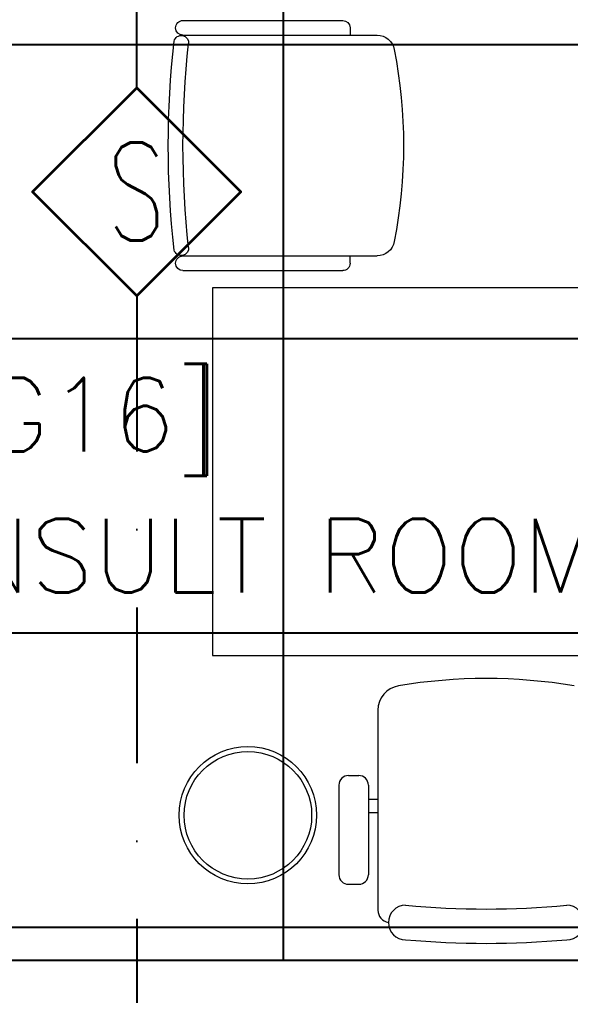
# Model space of a CAD drawing. Header units: inches. Extents: x -246178 to 57169, y -29325 to 19878.
# Drawn here: x 15662 to 16785, y -10339 to -8349 of the extents above; entities that cross this region are included whole.
import ezdxf
from ezdxf.enums import TextEntityAlignment as Align

# ---------------------------------------------------------------- set-up
doc = ezdxf.new("R2010")
doc.units = ezdxf.units.IN
doc.header["$LTSCALE"] = 25
doc.header["$MEASUREMENT"] = 0
doc.linetypes.add('DASHDOT', pattern=[25.4, 12.7, -6.35, 0, -6.35])
doc.layers.get('0').update_dxf_attribs({"color": 8})
for name, color, linetype, lineweight in [('00-Ground Floor$0$72_EGR_BASE_TEXT', 252, 'Continuous', 5), ('00-Ground Floor$0$LOADING', 253, 'Continuous', 5), ('00-Ground Floor$0$Walls', 251, 'Continuous', 5), ('E-LITE-CLNG-CNDT', 6, 'DASHDOT', 35), ('F-ALRM-CLNG @ 100', 33, 'Continuous', 35), ('F-ALRM-CLNG-CNDT', 51, 'DASHDOT', 25)]:
    doc.layers.add(name, color=color, linetype=linetype, lineweight=lineweight)
doc.layers.add('00-Ground Floor$0$False Ceiling', color=251, linetype='Continuous')
doc.styles.add('00-Ground Floor$0$SIMPLEX', font='SIMPLEX.shx', dxfattribs={"height": 150})
doc.styles.add('DC_Simplex', font='SIMPLEX.shx', dxfattribs={"width": 0.7})

# ---------------------------------------------------------------- blocks, each defined once
blk = doc.blocks.new('00-Ground Floor$0$WM00001-P')
at = {"layer": '00-Ground Floor$0$LOADING'}
for radius in [0.14, 0.13]:
    blk.add_circle((0, 0), radius, dxfattribs=at)
blk = doc.blocks.new('00-Ground Floor$0$GF21018-P')
at = {"color": 0}
for p, q in [((-0.2207, 0.4756), (-0.2207, 0.0675)), ((-0.2806, 0.3422), (-0.2598, 0.3422)), ((-0.3002, 0.3226), (-0.3002, 0.14)), ((-0.2402, 0.3226), (-0.2402, 0.14)), ((-0.2402, 0.2937), (-0.2207, 0.2937)), ((-0.2402, 0.2671), (-0.2207, 0.2671)), ((-0.2806, 0.1204), (-0.2598, 0.1204))]:
    blk.add_line(p, q, dxfattribs=at)
for centre, radius, start, end in [((-0.0001, -0.5295), 1.0695, 80.3671, 99.6329), ((-0.1707, 0.4756), 0.05, 99.6329, 180), ((-0.2806, 0.3226), 0.0196, 90, 180), ((-0.2598, 0.3226), 0.0196, 360, 90), ((-0.2806, 0.14), 0.0196, 180, 270), ((-0.2598, 0.14), 0.0196, 270, 360), ((-0.1957, 0.0675), 0.025, 180, 261.4721), ((-0.1643, 0.0425), 0.0351, 90, 270), ((0, 1.8467), 1.7767, 264.6946, 275.3053), ((0.1641, 0.0425), 0.0351, 270, 90), ((0, 1.8314), 1.8314, 264.8532, 275.147)]:
    blk.add_arc(centre, radius, start, end, dxfattribs=at)
blk = doc.blocks.new('00-Ground Floor$0$GF21016-P')
at = {"layer": '00-Ground Floor$0$LOADING', "extrusion": (-1.24384e-09, -1.20261e-09, -1)}
for p, q in [((0.0128, 0.0179), (0.0128, 0.4136)), ((0.4628, 0.0179), (0.4628, 0.4136)), ((-0.0022, 0.3585), (0.0128, 0.3585)), ((0.4778, 0.3585), (0.4628, 0.3585)), ((-0.0172, 0.0179), (-0.0172, 0.3435)), ((0.4928, 0.0179), (0.4928, 0.3435)), ((0.4778, 0.0029), (0.4778, 0.0029))]:
    blk.add_line(p, q, dxfattribs=at)
for centre, radius, start, end in [((-0.2378, -0.5362), 1.0036, 78.7568, 101.2432), ((-0.0478, 0.4136), 0.035, 0, 80.6557), ((-0.4278, 0.4136), 0.035, 99.3443, 180), ((0.0022, 0.3435), 0.015, 0, 90), ((-0.4778, 0.3435), 0.015, 90, 180), ((-0.0284, 0.0145), 0.015, 284.3864, 95.5209), ((-0.2378, 1.8928), 1.8749, 263.6341, 276.3659), ((-0.4471, 0.0145), 0.015, 84.4791, 255.6136), ((0.0022, 0.0179), 0.015, 270, 0), ((0.0022, 0.0179), 0.015, 180, 270), ((-0.2378, 1.8734), 1.8855, 263.5119, 276.4881), ((-0.4778, 0.0179), 0.015, 270, 0), ((-0.4778, 0.0179), 0.015, 180, 270)]:
    blk.add_arc(centre, radius, start, end, dxfattribs=at)
blk = doc.blocks.new('00-Ground Floor$0$A$Ce9e1c4c3')
at = {"layer": '00-Ground Floor$0$False Ceiling', "color": 254, "linetype": 'Continuous'}
for p, q in [((-83800, -10267.4), (-83800, -7267.4)), ((-85802.1, -8400), (-82302.3, -8400)), ((-85802.1, -9000), (-82302.3, -9000)), ((-85802.1, -9600), (-82302.3, -9600)), ((-85802.1, -10200), (-82302.3, -10200))]:
    blk.add_line(p, q, dxfattribs=at)
at = {"layer": '00-Ground Floor$0$False Ceiling', "color": 254}
blk.add_line((-82302.3, -10267.4, 0), (-85802.1, -10267.4, 0), dxfattribs=at)
blk = doc.blocks.new('00-Ground Floor')
at = {"layer": '00-Ground Floor$0$LOADING', "elevation": 0}
blk.add_lwpolyline([(17555.3, -9646.1), (17555.3, -8896.1), (16055.3, -8896.1), (16055.3, -9646.1)], close=True, dxfattribs=at)
at = {"layer": '00-Ground Floor$0$Walls'}
blk.add_line((14197.9, -10267.4, 0), (17697.7, -10267.4, 0), dxfattribs=at)
at = {"layer": '00-Ground Floor$0$False Ceiling', "color": 254}
blk.add_blockref('00-Ground Floor$0$A$Ce9e1c4c3', (100000, 0), dxfattribs=at)
at = {"layer": '00-Ground Floor$0$LOADING', "extrusion": (2.24019e-05, -2.67576e-11, 1), "xscale": 1000.000000000006, "yscale": 1000.000000000006, "zscale": -1000.000000000002, "rotation": 269.9999748876472}
blk.add_blockref('00-Ground Floor$0$GF21016-P', (15977.1, -8368.5, 0.4), dxfattribs=at)
at = {"layer": '00-Ground Floor$0$LOADING', "extrusion": (-2.24021e-05, -7.77426e-06, 1), "xscale": 1000, "yscale": 1000, "zscale": 1000, "rotation": 359.9985892349692}
blk.add_blockref('00-Ground Floor$0$GF21018-P', (16612.9, -10232.8, -0.3), dxfattribs=at)
at = {"layer": '00-Ground Floor$0$LOADING', "extrusion": (2.24019e-05, 2.25232e-18, -1), "xscale": -1000, "yscale": 1000, "zscale": 1000}
blk.add_blockref('00-Ground Floor$0$WM00001-P', (-16127.2, -9971.6, 0.4), dxfattribs=at)
at = {"layer": '00-Ground Floor$0$72_EGR_BASE_TEXT', "char_height": 150, "attachment_point": 2, "style": '00-Ground Floor$0$SIMPLEX'}
for s, insert in [('[OPDG16]', (15577.3, -9079.8, 0)), ('GENERAL CONSULT ROOM (2)', (15767.9, -9367.6))]:
    blk.add_mtext(s, dxfattribs=dict(at, insert=insert))
blk = doc.blocks.new('A$C5CF53093')
blk.add_lwpolyline([(0, -212.1), (-212.1, 0), (0, 212.1), (212.1, 0)], close=True)
blk = doc.blocks.new('*U12')
at = {"xscale": 0.01, "yscale": 0.01, "zscale": 0.01}
blk.add_blockref('A$C5CF53093', (0.007, -0.007), dxfattribs=at)
at = {"color": 6, "style": 'DC_Simplex', "width": 0.7, "flags": 8}
blk.add_attdef('TYPE', text='', height=2, rotation=360, dxfattribs=at).set_placement((0, 0), align=Align.MIDDLE_CENTER)

msp = doc.modelspace()

# ---------------------------------------------------------------- linework, layer by layer
at = {"layer": 'F-ALRM-CLNG-CNDT'}
msp.add_lwpolyline([(15900.7, -8488.6), (15900.7, -5812.8)], dxfattribs=at)
msp.add_lwpolyline([(15900.7, -8912.8), (15900.7, -10476.4, 0.037215), (15901.5, -10487.5), (15948.5, -10801)], format="xyb", dxfattribs=at)

# ---------------------------------------------------------------- block references
at = {"layer": 'E-LITE-CLNG-CNDT'}
msp.add_blockref('00-Ground Floor', (0, 0), dxfattribs=at)
at = {"layer": 'F-ALRM-CLNG @ 100', "xscale": 100, "yscale": 100, "zscale": 100}
msp.add_blockref('*U12', (15900, -8700), dxfattribs=at).add_auto_attribs({'TYPE': 'S'})

doc.saveas('drawing.dxf')
